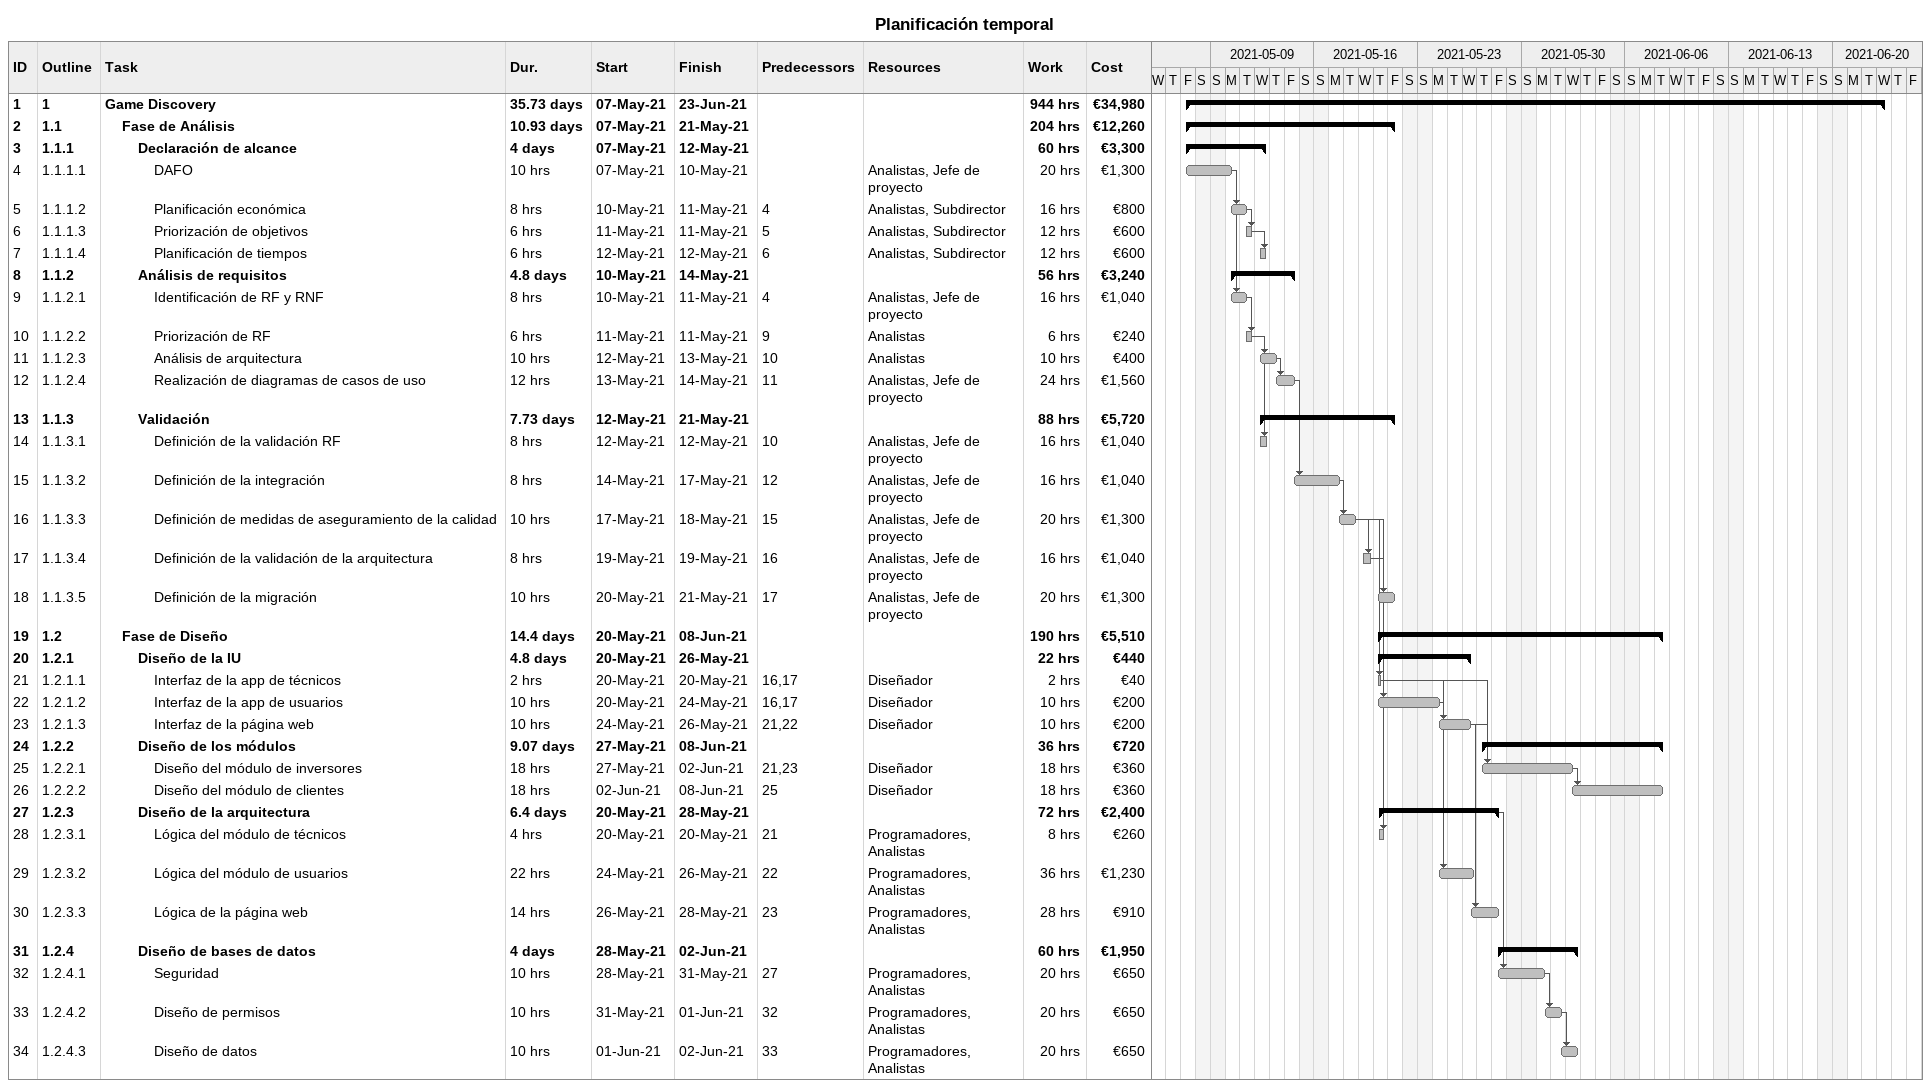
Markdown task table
Planificación temporal

| ID | WBS | Task | Duration | Start | Finish | Predecessors | Resources | Work (h) | Cost (€) |
|---|---|---|---|---|---|---|---|---|---|
| 1 | 1 | **Game Discovery** | 35.73d | 2021-05-07 | 2021-06-23 |  |  | 944 | 34980 |
| 2 | 1.1 | **Fase de Análisis** | 10.93d | 2021-05-07 | 2021-05-21 |  |  | 204 | 12260 |
| 3 | 1.1.1 | **Declaración de alcance** | 4d | 2021-05-07 | 2021-05-12 |  |  | 60 | 3300 |
| 4 | 1.1.1.1 | DAFO | 10h | 2021-05-07 | 2021-05-10 |  | Analistas, Jefe de proyecto | 20 | 1300 |
| 5 | 1.1.1.2 | Planificación económica | 8h | 2021-05-10 | 2021-05-11 | 4 | Analistas, Subdirector | 16 | 800 |
| 6 | 1.1.1.3 | Priorización de objetivos | 6h | 2021-05-11 | 2021-05-11 | 5 | Analistas, Subdirector | 12 | 600 |
| 7 | 1.1.1.4 | Planificación de tiempos | 6h | 2021-05-12 | 2021-05-12 | 6 | Analistas, Subdirector | 12 | 600 |
| 8 | 1.1.2 | **Análisis de requisitos** | 4.8d | 2021-05-10 | 2021-05-14 |  |  | 56 | 3240 |
| 9 | 1.1.2.1 | Identificación de RF y RNF | 8h | 2021-05-10 | 2021-05-11 | 4 | Analistas, Jefe de proyecto | 16 | 1040 |
| 10 | 1.1.2.2 | Priorización de RF | 6h | 2021-05-11 | 2021-05-11 | 9 | Analistas | 6 | 240 |
| 11 | 1.1.2.3 | Análisis de arquitectura | 10h | 2021-05-12 | 2021-05-13 | 10 | Analistas | 10 | 400 |
| 12 | 1.1.2.4 | Realización de diagramas de casos de uso | 12h | 2021-05-13 | 2021-05-14 | 11 | Analistas, Jefe de proyecto | 24 | 1560 |
| 13 | 1.1.3 | **Validación** | 7.73d | 2021-05-12 | 2021-05-21 |  |  | 88 | 5720 |
| 14 | 1.1.3.1 | Definición de la validación RF | 8h | 2021-05-12 | 2021-05-12 | 10 | Analistas, Jefe de proyecto | 16 | 1040 |
| 15 | 1.1.3.2 | Definición de la integración | 8h | 2021-05-14 | 2021-05-17 | 12 | Analistas, Jefe de proyecto | 16 | 1040 |
| 16 | 1.1.3.3 | Definición de medidas de aseguramiento de la calidad | 10h | 2021-05-17 | 2021-05-18 | 15 | Analistas, Jefe de proyecto | 20 | 1300 |
| 17 | 1.1.3.4 | Definición de la validación de la arquitectura | 8h | 2021-05-19 | 2021-05-19 | 16 | Analistas, Jefe de proyecto | 16 | 1040 |
| 18 | 1.1.3.5 | Definición de la migración | 10h | 2021-05-20 | 2021-05-21 | 17 | Analistas, Jefe de proyecto | 20 | 1300 |
| 19 | 1.2 | **Fase de Diseño** | 14.4d | 2021-05-20 | 2021-06-08 |  |  | 190 | 5510 |
| 20 | 1.2.1 | **Diseño de la IU** | 4.8d | 2021-05-20 | 2021-05-26 |  |  | 22 | 440 |
| 21 | 1.2.1.1 | Interfaz de la app de técnicos | 2h | 2021-05-20 | 2021-05-20 | 16, 17 | Diseñador | 2 | 40 |
| 22 | 1.2.1.2 | Interfaz de la app de usuarios | 10h | 2021-05-20 | 2021-05-24 | 16, 17 | Diseñador | 10 | 200 |
| 23 | 1.2.1.3 | Interfaz de la página web | 10h | 2021-05-24 | 2021-05-26 | 21, 22 | Diseñador | 10 | 200 |
| 24 | 1.2.2 | **Diseño de los módulos** | 9.07d | 2021-05-27 | 2021-06-08 |  |  | 36 | 720 |
| 25 | 1.2.2.1 | Diseño del módulo de inversores | 18h | 2021-05-27 | 2021-06-02 | 21, 23 | Diseñador | 18 | 360 |
| 26 | 1.2.2.2 | Diseño del módulo de clientes | 18h | 2021-06-02 | 2021-06-08 | 25 | Diseñador | 18 | 360 |
| 27 | 1.2.3 | **Diseño de la arquitectura** | 6.4d | 2021-05-20 | 2021-05-28 |  |  | 72 | 2400 |
| 28 | 1.2.3.1 | Lógica del módulo de técnicos | 4h | 2021-05-20 | 2021-05-20 | 21 | Programadores, Analistas | 8 | 260 |
| 29 | 1.2.3.2 | Lógica del módulo de usuarios | 22h | 2021-05-24 | 2021-05-26 | 22 | Programadores, Analistas | 36 | 1230 |
| 30 | 1.2.3.3 | Lógica de la página web | 14h | 2021-05-26 | 2021-05-28 | 23 | Programadores, Analistas | 28 | 910 |
| 31 | 1.2.4 | **Diseño de bases de datos** | 4d | 2021-05-28 | 2021-06-02 |  |  | 60 | 1950 |
| 32 | 1.2.4.1 | Seguridad | 10h | 2021-05-28 | 2021-05-31 | 27 | Programadores, Analistas | 20 | 650 |
| 33 | 1.2.4.2 | Diseño de permisos | 10h | 2021-05-31 | 2021-06-01 | 32 | Programadores, Analistas | 20 | 650 |
| 34 | 1.2.4.3 | Diseño de datos | 10h | 2021-06-01 | 2021-06-02 | 33 | Programadores, Analistas | 20 | 650 |
